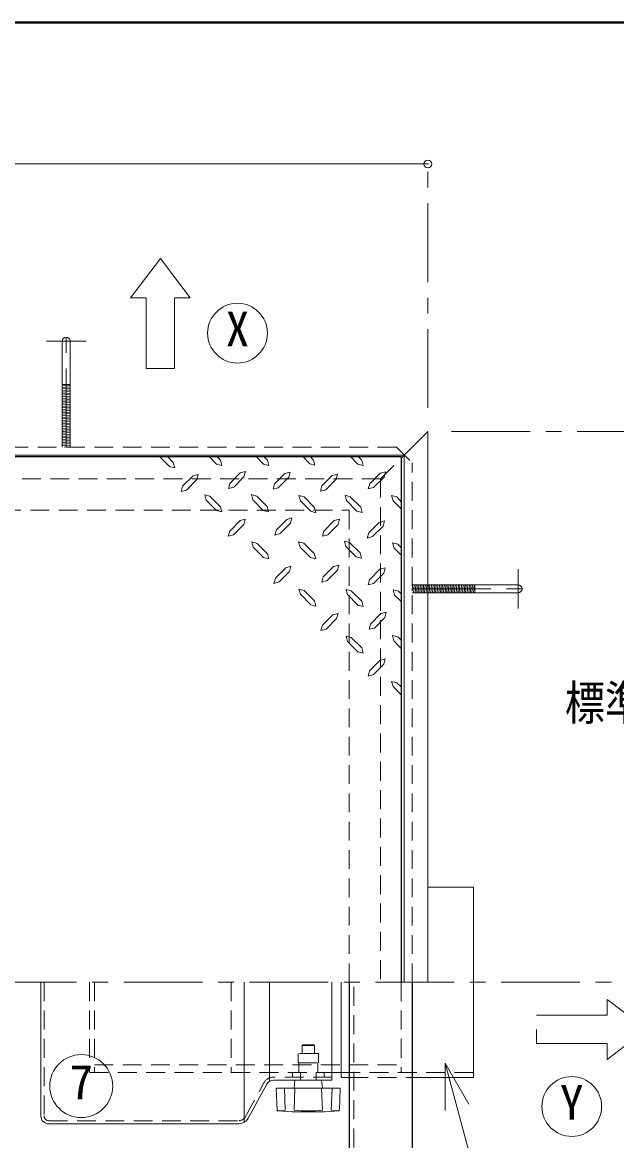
# Model space of a CAD drawing. Units: millimetres at full size, sheet at 1:10; details may follow other scales. Extents: x -2125 to 1925, y -1405 to 1405.
# Drawn here: x 194 to 572, y 694 to 1405 of the extents above; entities that cross this region are included whole.
import ezdxf
from ezdxf.enums import TextEntityAlignment as Align

# ---------------------------------------------------------------- set-up
doc = ezdxf.new("R2010")
doc.units = ezdxf.units.MM
doc.header["$LTSCALE"] = 10
doc.header["$PDMODE"] = 32
doc.header["$PDSIZE"] = 5
doc.linetypes.add('CHAIN1', pattern=[8, 5, -1, 1, -1])
doc.linetypes.add('DASHED1', pattern=[1.8, 1.2, -0.6])
doc.layers.add('0-A', color=4, linetype='Continuous', lineweight=9)
doc.styles.add('ＭＳ ゴシック', font='')
doc.styles.get('ＭＳ ゴシック').set_extended_font_data('MS Gothic')

msp = doc.modelspace()

# ---------------------------------------------------------------- linework, layer by layer
at = {"layer": '0-A', "color": 1, "lineweight": 40}
msp.add_line((1925.2, 1405.02), (-2124.8, 1405.02), dxfattribs=at)
at = {"layer": '0-A'}
for p, q in [((-1147.8, 1315.02), (452.2, 1315.02)), ((282.2, 1255.02), (263.2, 1230.02)), ((282.2, 1255.02), (301.2, 1230.02)), ((263.2, 1230.02), (273.2, 1230.02)), ((301.2, 1230.02), (291.2, 1230.02)), ((224.7, 1174.92), (219.7, 1174.92)), ((219.7, 1174.05), (224.7, 1174.46)), ((219.7, 1173.04), (224.7, 1173.45)), ((219.7, 1172.04), (224.7, 1172.45)), ((219.7, 1171.04), (224.7, 1171.45)), ((219.7, 1170.03), (224.7, 1170.44)), ((219.7, 1169.03), (224.7, 1169.44)), ((219.7, 1168.03), (224.7, 1168.44)), ((219.7, 1167.02), (224.7, 1167.43)), ((219.7, 1166.02), (224.7, 1166.43)), ((219.7, 1165.02), (224.7, 1165.43)), ((219.7, 1164.01), (224.7, 1164.42)), ((219.7, 1163.01), (224.7, 1163.42)), ((219.7, 1162.01), (224.7, 1162.42)), ((219.7, 1161), (224.7, 1161.41)), ((219.7, 1160), (224.7, 1160.41)), ((219.7, 1159), (224.7, 1159.41)), ((219.7, 1157.99), (224.7, 1158.4)), ((219.7, 1156.99), (224.7, 1157.4)), ((219.7, 1155.99), (224.7, 1156.4)), ((219.7, 1154.98), (224.7, 1155.39)), ((219.7, 1153.98), (224.7, 1154.39)), ((219.7, 1152.98), (224.7, 1153.39)), ((219.7, 1151.97), (224.7, 1152.38)), ((219.7, 1150.97), (224.7, 1151.38)), ((219.7, 1149.97), (224.7, 1150.38)), ((219.7, 1148.96), (224.7, 1149.37)), ((219.7, 1147.96), (224.7, 1148.37)), ((219.7, 1146.96), (224.7, 1147.37)), ((219.7, 1145.95), (224.7, 1146.36)), ((220.54, 1145.02), (224.7, 1145.36)), ((437.2, 1130.02), (435.2, 1128.02)), ((281.6, 1129.02), (287.94, 1122.82)), ((286.58, 1129.02), (290.36, 1125.24)), ((313.14, 1129.02), (317.87, 1124.29)), ((343.07, 1129.02), (347.79, 1124.29)), ((351.15, 1123.35), (347.79, 1124.29)), ((348, 1129.02), (350.31, 1126.71)), ((350.31, 1126.71), (351.15, 1123.35)), ((372.64, 1129.02), (377.09, 1124.4)), ((380.45, 1123.56), (377.09, 1124.4)), ((377.4, 1129.02), (379.61, 1126.81)), ((379.61, 1126.81), (380.45, 1123.56)), ((403.02, 1129.02), (407.75, 1124.29)), ((411.11, 1123.35), (407.75, 1124.29)), ((407.85, 1129.02), (410.16, 1126.71)), ((410.16, 1126.71), (411.11, 1123.35)), ((296.24, 1110.22), (302.96, 1116.94)), ((302.96, 1116.94), (306.21, 1117.78)), ((306.21, 1117.78), (305.37, 1114.42)), ((328.79, 1109.59), (335.3, 1116.21)), ((354.72, 1111.69), (361.34, 1118.41)), ((357.14, 1109.28), (363.75, 1115.89)), ((384.75, 1110.43), (391.47, 1117.15)), ((391.47, 1117.15), (394.73, 1117.99)), ((394.73, 1117.99), (393.89, 1114.63)), ((415.31, 1111.8), (421.92, 1118.52)), ((417.72, 1109.38), (424.34, 1116)), ((421.92, 1118.52), (425.28, 1119.36)), ((425.28, 1119.36), (424.34, 1116)), ((296.24, 1110.22), (295.4, 1106.97)), ((298.76, 1107.81), (305.37, 1114.42)), ((326.27, 1112.01), (325.43, 1108.75)), ((328.79, 1109.59), (325.43, 1108.75)), ((354.72, 1111.69), (353.78, 1108.44)), ((357.14, 1109.28), (353.78, 1108.44)), ((384.75, 1110.43), (383.91, 1107.18)), ((387.27, 1108.02), (393.89, 1114.63)), ((415.31, 1111.8), (414.36, 1108.54)), ((417.72, 1109.38), (414.36, 1108.54)), ((298.76, 1107.81), (295.4, 1106.97)), ((313.67, 1103.92), (310.41, 1104.76)), ((311.25, 1101.4), (310.41, 1104.76)), ((313.67, 1103.92), (320.28, 1097.2)), ((340.97, 1101.51), (340.13, 1104.87)), ((343.38, 1103.92), (340.13, 1104.87)), ((343.38, 1103.92), (350.1, 1097.31)), ((373.62, 1103.4), (370.26, 1104.24)), ((371.21, 1100.88), (370.26, 1104.24)), ((373.62, 1103.4), (380.24, 1096.78)), ((387.27, 1108.02), (383.91, 1107.18)), ((400.5, 1101.09), (399.56, 1104.45)), ((402.92, 1103.5), (399.56, 1104.45)), ((402.92, 1103.5), (409.53, 1096.89)), ((432.53, 1103.4), (429.17, 1104.24)), ((430.11, 1100.88), (429.17, 1104.24)), ((432.53, 1103.4), (435.2, 1100.34)), ((311.25, 1101.4), (317.87, 1094.79)), ((340.97, 1101.51), (347.58, 1094.89)), ((350.94, 1094.05), (347.58, 1094.89)), ((350.1, 1097.31), (350.94, 1094.05)), ((371.21, 1100.88), (377.72, 1094.37)), ((380.24, 1096.78), (381.08, 1093.42)), ((400.5, 1101.09), (407.12, 1094.47)), ((410.48, 1093.63), (407.12, 1094.47)), ((409.53, 1096.89), (410.48, 1093.63)), ((430.11, 1100.88), (435.2, 1095.79)), ((326.27, 1081.77), (332.88, 1088.49)), ((332.88, 1088.49), (336.14, 1089.33)), ((336.14, 1089.33), (335.3, 1085.97)), ((355.88, 1082.5), (362.49, 1089.12)), ((362.49, 1089.12), (365.75, 1090.06)), ((365.75, 1090.06), (364.91, 1086.7)), ((381.08, 1093.42), (377.72, 1094.37)), ((386.12, 1081.77), (392.73, 1088.49)), ((392.73, 1088.49), (396.09, 1089.33)), ((396.09, 1089.33), (395.15, 1085.97)), ((421.29, 1087.23), (424.55, 1088.17)), ((424.55, 1088.17), (423.71, 1084.81)), ((326.27, 1081.77), (325.32, 1078.51)), ((328.68, 1079.35), (335.3, 1085.97)), ((355.88, 1082.5), (354.93, 1079.14)), ((358.29, 1080.09), (364.91, 1086.7)), ((386.12, 1081.77), (385.28, 1078.51)), ((388.64, 1079.35), (395.15, 1085.97)), ((414.68, 1080.61), (413.73, 1077.25)), ((414.68, 1080.61), (421.29, 1087.23)), ((417.09, 1078.2), (423.71, 1084.81)), ((328.68, 1079.35), (325.32, 1078.51)), ((343.59, 1073.89), (340.34, 1074.84)), ((341.18, 1071.48), (340.34, 1074.84)), ((343.59, 1073.89), (350.31, 1067.28)), ((358.29, 1080.09), (354.93, 1079.14)), ((373.41, 1074), (370.05, 1074.94)), ((371, 1071.58), (370.05, 1074.94)), ((373.41, 1074), (380.03, 1067.38)), ((388.64, 1079.35), (385.28, 1078.51)), ((402.5, 1074.42), (399.24, 1075.36)), ((400.08, 1072), (399.24, 1075.36)), ((402.5, 1074.42), (409.22, 1067.8)), ((417.09, 1078.2), (413.73, 1077.25)), ((433.16, 1073.37), (429.8, 1074.21)), ((430.74, 1070.85), (429.8, 1074.21)), ((433.16, 1073.37), (435.2, 1071.32)), ((341.18, 1071.48), (347.79, 1064.86)), ((350.31, 1067.28), (351.15, 1064.02)), ((371, 1071.58), (377.61, 1064.97)), ((380.03, 1067.38), (380.97, 1064.02)), ((400.08, 1072), (406.7, 1065.39)), ((409.22, 1067.8), (410.06, 1064.44)), ((430.74, 1070.85), (435.2, 1066.39)), ((351.15, 1064.02), (347.79, 1064.86)), ((380.97, 1064.02), (377.61, 1064.97)), ((385.7, 1052.68), (392.31, 1059.3)), ((410.06, 1064.44), (406.7, 1065.39)), ((355.25, 1051.84), (354.3, 1048.48)), ((357.66, 1049.43), (364.28, 1056.04)), ((385.7, 1052.68), (384.75, 1049.32)), ((388.11, 1050.27), (394.73, 1056.88)), ((415.1, 1050.79), (421.71, 1057.51)), ((417.62, 1048.38), (424.13, 1054.99)), ((421.71, 1057.51), (425.07, 1058.35)), ((425.07, 1058.35), (424.13, 1054.99)), ((357.66, 1049.43), (354.3, 1048.48)), ((371.21, 1041.55), (370.26, 1044.91)), ((373.62, 1043.97), (370.26, 1044.91)), ((388.11, 1050.27), (384.75, 1049.32)), ((403.55, 1043.86), (400.29, 1044.7)), ((401.13, 1041.34), (400.29, 1044.7)), ((415.1, 1050.79), (414.26, 1047.54)), ((417.62, 1048.38), (414.26, 1047.54)), ((452.2, 1043.35), (452.54, 1047.52)), ((453.14, 1042.52), (453.55, 1047.52)), ((454.14, 1042.52), (454.55, 1047.52)), ((455.15, 1042.52), (455.55, 1047.52)), ((456.15, 1042.52), (456.56, 1047.52)), ((457.15, 1042.52), (457.56, 1047.52)), ((458.16, 1042.52), (458.56, 1047.52)), ((459.16, 1042.52), (459.57, 1047.52)), ((460.16, 1042.52), (460.57, 1047.52)), ((461.17, 1042.52), (461.57, 1047.52)), ((462.17, 1042.52), (462.58, 1047.52)), ((463.17, 1042.52), (463.58, 1047.52)), ((464.18, 1042.52), (464.58, 1047.52)), ((465.18, 1042.52), (465.59, 1047.52)), ((466.18, 1042.52), (466.59, 1047.52)), ((467.19, 1042.52), (467.59, 1047.52)), ((468.19, 1042.52), (468.6, 1047.52)), ((469.19, 1042.52), (469.6, 1047.52)), ((470.2, 1042.52), (470.6, 1047.52)), ((471.2, 1042.52), (471.61, 1047.52)), ((472.2, 1042.52), (472.61, 1047.52)), ((473.21, 1042.52), (473.61, 1047.52)), ((474.21, 1042.52), (474.62, 1047.52)), ((475.21, 1042.52), (475.62, 1047.52)), ((476.22, 1042.52), (476.62, 1047.52)), ((477.22, 1042.52), (477.63, 1047.52)), ((478.22, 1042.52), (478.63, 1047.52)), ((479.23, 1042.52), (479.63, 1047.52)), ((480.23, 1042.52), (480.64, 1047.52)), ((481.23, 1042.52), (481.64, 1047.52)), ((482.1, 1047.52), (482.1, 1042.52)), ((371.21, 1041.55), (377.72, 1034.94)), ((373.62, 1043.97), (380.24, 1037.35)), ((401.13, 1041.34), (407.75, 1034.73)), ((403.55, 1043.86), (410.27, 1037.14)), ((431.06, 1041.03), (430.22, 1044.39)), ((433.58, 1043.55), (430.22, 1044.39)), ((431.06, 1041.03), (435.2, 1036.88)), ((433.58, 1043.55), (435.2, 1041.92)), ((381.08, 1033.99), (377.72, 1034.94)), ((380.24, 1037.35), (381.08, 1033.99)), ((411.11, 1033.89), (407.75, 1034.73)), ((410.27, 1037.14), (411.11, 1033.89)), ((385.17, 1021.92), (391.79, 1028.53)), ((387.59, 1019.5), (394.2, 1026.12)), ((415.73, 1022.55), (422.34, 1029.27)), ((418.25, 1020.13), (424.76, 1026.75)), ((422.34, 1029.27), (425.7, 1030.11)), ((425.7, 1030.11), (424.76, 1026.75)), ((385.17, 1021.92), (384.23, 1018.56)), ((387.59, 1019.5), (384.23, 1018.56)), ((415.73, 1022.55), (414.89, 1019.29)), ((418.25, 1020.13), (414.89, 1019.29)), ((403.55, 1014.04), (400.19, 1014.88)), ((401.13, 1011.52), (400.19, 1014.88)), ((401.13, 1011.52), (407.75, 1005.01)), ((403.55, 1014.04), (410.16, 1007.43)), ((430.64, 1011.94), (429.69, 1015.3)), ((433.05, 1014.46), (429.69, 1015.3)), ((430.64, 1011.94), (435.2, 1007.19)), ((433.05, 1014.46), (435.2, 1012.31)), ((411.11, 1004.07), (407.75, 1005.01)), ((410.16, 1007.43), (411.11, 1004.07)), ((415.1, 992.94), (421.71, 999.55)), ((417.62, 990.52), (424.13, 997.14)), ((421.71, 999.55), (425.07, 1000.5)), ((425.07, 1000.5), (424.13, 997.14)), ((415.1, 992.94), (414.26, 989.58)), ((417.62, 990.52), (414.26, 989.58)), ((430.11, 982.86), (429.17, 986.22)), ((432.53, 985.38), (429.17, 986.22)), ((430.11, 982.86), (435.2, 977.56)), ((432.53, 985.38), (435.2, 982.7)), ((335.51, 706), (335.51, 795.02)), ((351.62, 795.02), (351.62, 732.04)), ((566.2, 784.02), (566.2, 774.02)), ((591.2, 765.02), (566.2, 784.02)), ((566.2, 774.02), (521.2, 774.02)), ((591.2, 765.02), (566.2, 746.02)), ((566.2, 746.02), (566.2, 756.02)), ((397.2, 737.74), (391.2, 737.74))]:
    msp.add_line(p, q, dxfattribs=at)
at = {"layer": '0-A', "linetype": 'CHAIN1'}
for p, q in [((452.2, 1160.02), (452.2, 1315.02)), ((222.2, 1135.02), (222.2, 1214.92)), ((234.7, 1202.42), (209.7, 1202.42)), ((467.2, 1145.02), (817.2, 1145.02)), ((509.6, 1057.52), (509.6, 1032.52)), ((442.2, 1045.02), (522.1, 1045.02)), ((-1261.13, 795.02), (817.2, 795.02))]:
    msp.add_line(p, q, dxfattribs=at)
at = {"layer": '0-A', "color": 7, "lineweight": 18}
for p, q in [((219.7, 1202.42), (219.7, 1145.02)), ((224.7, 1202.42), (224.7, 1145.02)), ((437.2, 1130.02), (452.2, 1145.02)), ((452.2, 1145.02), (452.2, 795.02)), ((437.2, 1130.02), (-1132.8, 1130.02)), ((437.2, 1130.02), (437.2, 795.02)), ((509.6, 1047.52), (452.2, 1047.52)), ((509.6, 1042.52), (452.2, 1042.52)), ((452.2, 855.52), (481.2, 855.52)), ((481.2, 855.52), (481.2, 734.52)), ((206.2, 795.02), (206.2, 710.03)), ((391.2, 795.02), (391.2, 732.74)), ((397.2, 795.02), (397.2, 734.52)), ((463.31, 743.56), (463.31, 713.56)), ((463.31, 743.56), (478.31, 717.58)), ((354.17, 732.74), (391.2, 732.74)), ((367.2, 727.74), (367.7, 732.74)), ((385.2, 727.74), (384.7, 732.74)), ((397.2, 734.52), (402.2, 734.52)), ((442.2, 734.52), (481.2, 734.52)), ((349.78, 730.14), (338.07, 708.66)), ((356.34, 713.68), (355.85, 727.23)), ((396.06, 727.74), (356.35, 727.74)), ((361.08, 727.74), (361.58, 713.74)), ((367.21, 713.74), (367.71, 727.74)), ((385.19, 713.74), (384.69, 727.74)), ((391.33, 727.74), (390.83, 713.74)), ((396.07, 713.68), (396.55, 727.23)), ((356.81, 713.2), (365.96, 712.76)), ((385.96, 712.74), (366.44, 712.74)), ((395.6, 713.2), (386.44, 712.76)), ((211.2, 705.03), (332.31, 705.03))]:
    msp.add_line(p, q, dxfattribs=at)
at = {"layer": '0-A', "linetype": 'DASHED1'}
for p, q in [((219.7, 1144.95), (220.54, 1145.02)), ((219.7, 1145.02), (219.7, 1135.02)), ((219.7, 1143.95), (224.7, 1144.36)), ((224.7, 1145.02), (224.7, 1135.02)), ((219.7, 1142.94), (224.7, 1143.35)), ((219.7, 1141.94), (224.7, 1142.35)), ((219.7, 1140.94), (224.7, 1141.35)), ((219.7, 1139.93), (224.7, 1140.34)), ((219.7, 1138.93), (224.7, 1139.34)), ((219.7, 1137.93), (224.7, 1138.34)), ((219.7, 1136.92), (224.7, 1137.33)), ((-1127.8, 1135.02), (432.2, 1135.02)), ((219.7, 1135.92), (224.7, 1136.33)), ((220.94, 1135.02), (224.7, 1135.33)), ((432.2, 1135.02), (442.2, 1125.02)), ((422.2, 1115.02), (435.2, 1128.02)), ((442.2, 795.02), (442.2, 1125.02)), ((422.2, 1115.02), (-903.2, 1115.02)), ((422.2, 1115.02), (422.2, 795.02)), ((-898.46, 1095.02), (402.2, 1095.02)), ((402.2, 795.02), (402.2, 1095.02)), ((452.2, 1047.52), (442.2, 1047.52)), ((442.2, 1043.76), (442.51, 1047.52)), ((443.11, 1042.52), (443.51, 1047.52)), ((444.11, 1042.52), (444.52, 1047.52)), ((445.11, 1042.52), (445.52, 1047.52)), ((446.12, 1042.52), (446.52, 1047.52)), ((447.12, 1042.52), (447.53, 1047.52)), ((448.12, 1042.52), (448.53, 1047.52)), ((449.13, 1042.52), (449.53, 1047.52)), ((450.13, 1042.52), (450.54, 1047.52)), ((451.13, 1042.52), (451.54, 1047.52)), ((452.2, 1042.52), (442.2, 1042.52)), ((452.14, 1042.52), (452.2, 1043.35)), ((208.2, 795.02), (208.2, 710.03)), ((237.2, 795.02), (237.2, 737.74)), ((240.2, 795.02), (240.2, 737.74)), ((327.2, 795.02), (327.2, 737.74)), ((435.2, 795.02), (435.2, 737.74)), ((372.2, 754.74), (372.2, 749.74)), ((372.2, 754.74), (380.2, 754.74)), ((382.7, 749.74), (369.7, 749.74)), ((369.7, 749.74), (369.7, 743.74)), ((382.7, 749.74), (382.7, 743.74)), ((240.2, 742.47), (435.2, 742.47)), ((369.7, 743.74), (382.7, 743.74)), ((370.2, 743.74), (370.2, 737.74)), ((382.2, 743.74), (382.2, 737.74)), ((237.2, 737.74), (391.2, 737.74)), ((391.2, 734.74), (354.17, 734.74)), ((366.2, 737.74), (366.2, 734.74)), ((371.2, 732.74), (371.2, 737.74)), ((381.2, 732.74), (381.2, 737.74)), ((386.2, 737.74), (386.2, 734.74)), ((397.2, 737.74), (481.2, 737.74)), ((402.2, 734.52), (442.2, 734.52)), ((336.31, 709.62), (348.03, 731.1)), ((211.2, 707.03), (332.25, 707.03))]:
    msp.add_line(p, q, dxfattribs=at)
at = {"layer": '0-A', "color": 5, "lineweight": 25}
for p, q in [((-906.78, 1129.02), (435.2, 1129.02)), ((435.2, 1129.02), (435.2, 795.02)), ((402.2, 795.02), (402.2, 495.02)), ((442.2, 795.02), (442.2, 465.02))]:
    msp.add_line(p, q, dxfattribs=at)
at = {"layer": '0-A', "color": 7, "linetype": 'DASHED1', "lineweight": 18}
msp.add_line((405.2, 492.02), (405.2, 795.02), dxfattribs=at)
at = {"layer": '0-A'}
for points in [[(273.2, 1230.02), (273.2, 1185.02), (282.2, 1185.02)], [(291.2, 1230.02), (291.2, 1185.02), (282.2, 1185.02)], [(290.36, 1125.24), (291.3, 1121.88), (287.94, 1122.82)], [(317.97, 1129.02), (320.28, 1126.71), (321.23, 1123.45), (317.87, 1124.29)], [(326.27, 1112.01), (332.88, 1118.73), (336.24, 1119.57), (335.3, 1116.21)], [(361.34, 1118.41), (364.59, 1119.25), (363.75, 1115.89)], [(320.28, 1097.2), (321.23, 1093.95), (317.87, 1094.79)], [(355.25, 1051.84), (361.86, 1058.46), (365.12, 1059.4), (364.28, 1056.04)], [(392.31, 1059.3), (395.67, 1060.14), (394.73, 1056.88)], [(391.79, 1028.53), (395.15, 1029.37), (394.2, 1026.12)], [(566.2, 756.02), (521.2, 756.02), (521.2, 765.02)]]:
    msp.add_lwpolyline(points, dxfattribs=at)
at = {"layer": '0-A', "linetype": 'DASHED1'}
msp.add_lwpolyline([(372.2, 754.74), (372.7, 755.24), (379.7, 755.24), (380.2, 754.74), (380.2, 749.74)], dxfattribs=at)
at = {"layer": '0-A', "color": 7, "lineweight": 18}
msp.add_lwpolyline([(463.31, 743.56), (486.98, 655.22), (527.96, 655.22)], dxfattribs=at)
for centre, radius in [((331.2, 1207.52), 19), ((231.85, 729.03), 20), ((543.7, 716.02), 19)]:
    msp.add_circle(centre, radius, dxfattribs=at)
for centre, radius, start, end in [((222.2, 1202.42), 2.5, 0, 180), ((509.6, 1045.02), 2.5, 270, 90), ((354.17, 727.74), 5, 90, 151.38954), ((356.35, 727.24), 0.5, 90, 182.04541), ((396.06, 727.24), 0.5, 357.95459, 90), ((358.96, 720.38), 7.13, 248.41749, 291.58251), ((356.84, 713.7), 0.5, 182.04541, 267.23949), ((366.44, 722.74), 10, 267.23949, 270), ((376.2, 794.3), 81.06, 263.6327, 276.3673), ((385.96, 722.74), 10, 270, 272.76051), ((393.45, 720.38), 7.13, 248.41749, 291.58251), ((395.57, 713.7), 0.5, 272.76051, 357.95459), ((211.2, 710.03), 5, 180, 270), ((331.92, 712.02), 7, 273.17983, 331.38954)]:
    msp.add_arc(centre, radius, start, end, dxfattribs=at)
at = {"layer": '0-A', "linetype": 'DASHED1'}
for centre, radius, start, end in [((354.17, 727.74), 7, 90, 151.38954), ((211.2, 710.03), 3, 180, 270), ((331.92, 712.02), 5, 273.76262, 331.38954)]:
    msp.add_arc(centre, radius, start, end, dxfattribs=at)
at = {"layer": '0-A'}
msp.add_point((452.2, 1315.02), dxfattribs=at)

# ---------------------------------------------------------------- texts
at = {"layer": '0-A', "color": 7, "style": 'ＭＳ ゴシック'}
for s, p in [('X', (323.7, 1192.52)), ('7', (224.35, 714.03)), ('Y', (536.2, 701.02))]:
    msp.add_text(s, height=21.99, dxfattribs=at).set_placement(p, align=Align.BOTTOM_LEFT)
at = {"layer": '0-A', "color": 7, "style": 'ＭＳ ゴシック', "width": 0.85}
msp.add_text('標準点検蓋伏せ図', height=21.99, dxfattribs=at).set_placement((539.27, 955.02), align=Align.BOTTOM_LEFT)

doc.saveas('drawing.dxf')
